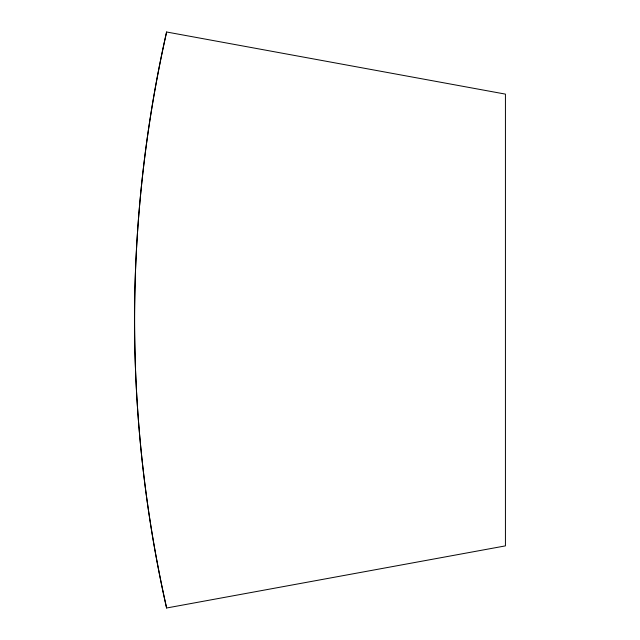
<?xml version="1.0" encoding="UTF-8"?>
<svg xmlns="http://www.w3.org/2000/svg" width="640" height="640" viewBox="0 0 640 640"><rect width="100%" height="100%" fill="white"/><g stroke="black" fill="none" stroke-linecap="round" stroke-linejoin="round"><path stroke-width="0.96" d="M166.608 608L505.432 545.88L505.432 94.12L166.608 32A1304.352 1297.872 90 0 0 166.608 608A1304.352 1297.872 -90 0 1 166.608 32"/></g></svg>
